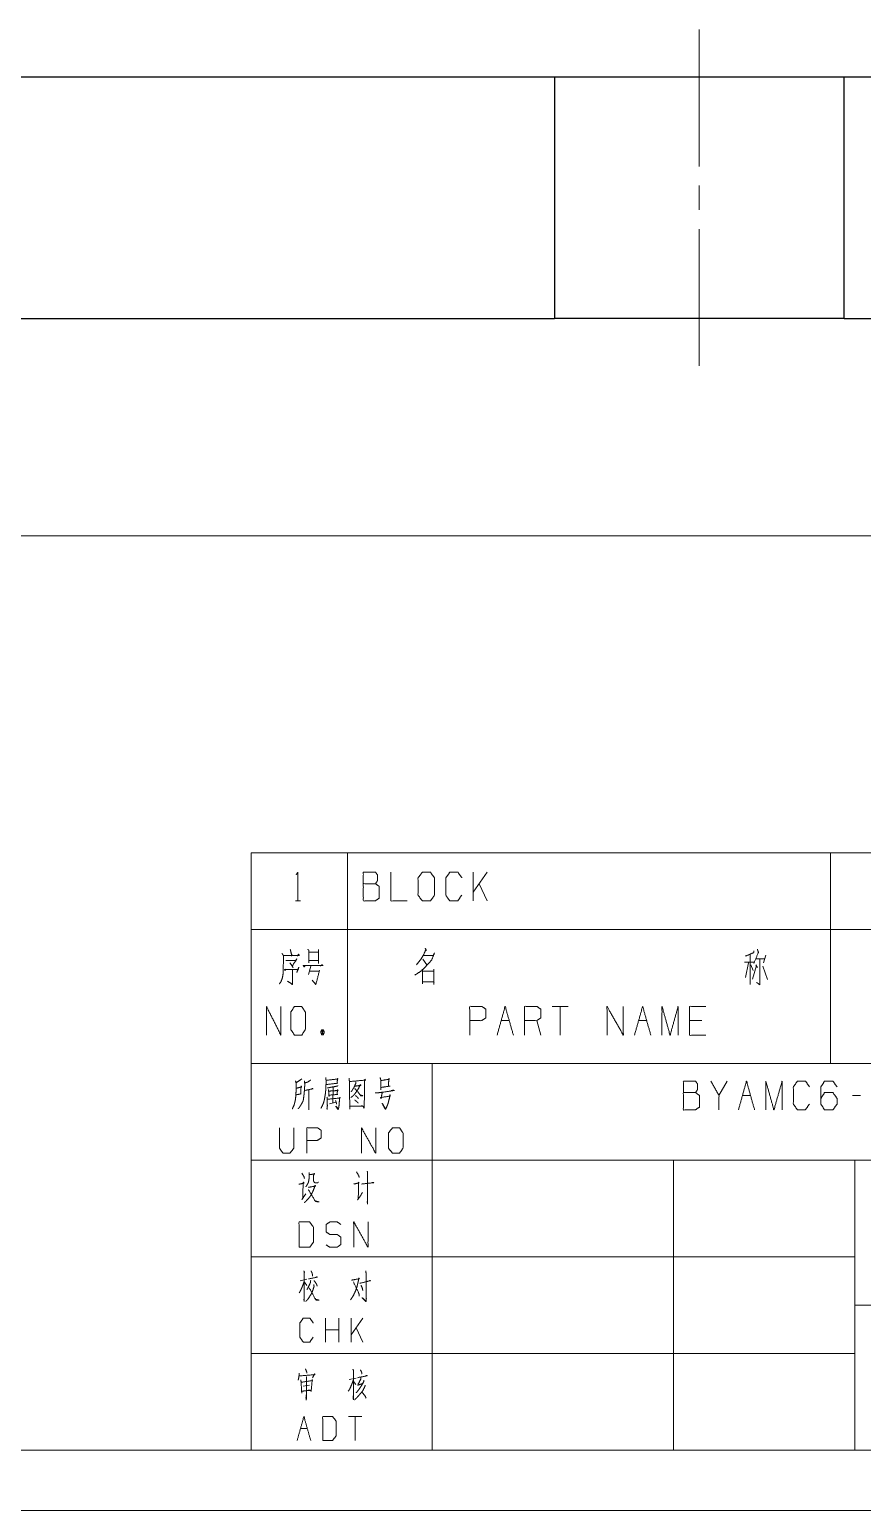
# Model space of a CAD drawing. Header units: millimetres. Extents: x 0 to 420, y 0 to 297.
# Drawn here: x 216.7 to 285.6, y 0 to 122.6 of the extents above; entities that cross this region are included whole.
import ezdxf

# ---------------------------------------------------------------- set-up
doc = ezdxf.new("R2010")
doc.units = ezdxf.units.MM
doc.layers.add('101', color=7, linetype='Continuous', true_color=0xffffff)

msp = doc.modelspace()

# ---------------------------------------------------------------- linework, layer by layer
at = {"layer": '101', "color": 163, "linetype": 'Continuous', "lineweight": 25}
for p, q in [((260.13, 118.71), (159.14, 118.71)), ((260.13, 118.71), (260.13, 98.71)), ((322.63, 118.71), (284.13, 118.71)), ((284.13, 98.71), (284.13, 118.71)), ((159.14, 98.71), (260.13, 98.71)), ((284.13, 98.71), (322.63, 98.71))]:
    msp.add_line(p, q, dxfattribs=at)
at = {"layer": '101', "color": 151, "linetype": 'Continuous', "lineweight": 18}
msp.add_line((272.13, 109.72), (272.13, 107.71), dxfattribs=at)
at = {"layer": '101', "color": 22, "linetype": 'Continuous', "lineweight": 18}
msp.add_line((110.88, 80.7), (308.38, 80.7), dxfattribs=at)
at = {"layer": '101', "color": 72, "linetype": 'Continuous', "lineweight": 18}
for p, q in [((235, 54.46), (235, 48.11)), ((235, 54.46), (243, 54.46)), ((243, 54.46), (243, 48.11)), ((243, 54.46), (283, 54.46)), ((283, 54.46), (283, 48.11)), ((283, 54.46), (313, 54.46)), ((253.41, 50.48), (253.41, 52.85)), ((254.57, 52.85), (253.41, 51.2)), ((254.57, 50.48), (253.9, 51.9)), ((238.67, 50.48), (239.09, 50.48)), ((235, 48.11), (243, 48.11)), ((235, 48.11), (235, 37)), ((243, 48.11), (243, 37)), ((243, 48.11), (283, 48.11)), ((283, 48.11), (313, 48.11)), ((283, 48.11), (283, 37)), ((239.76, 46.22), (240.58, 46.22)), ((239.76, 45.53), (240.58, 45.53)), ((240.59, 46.45), (240.59, 45.3)), ((249.23, 45.65), (249.55, 45.17)), ((275.88, 45.4), (276.64, 45.4)), ((276.35, 46.08), (276.35, 43.55)), ((276.78, 45.68), (277.56, 45.68)), ((277.63, 45.98), (277.45, 45.35)), ((239.95, 45.08), (239.76, 44.38)), ((239.81, 44.65), (240.59, 44.65)), ((276.21, 45.35), (275.95, 44.13)), ((276.39, 45.17), (276.6, 44.7)), ((276.87, 45.12), (276.55, 44)), ((276.8, 45.17), (276.94, 44.95)), ((277.38, 45.08), (277.79, 43.98)), ((261.28, 41.74), (259.94, 41.74)), ((260.61, 41.74), (260.61, 39.36)), ((255.72, 40.56), (256.39, 40.56)), ((259, 39.36), (258.67, 40.56)), ((267.1, 40.56), (267.77, 40.56)), ((272.33, 40.56), (271.32, 40.56)), ((240.85, 39.81), (240.99, 39.39)), ((235, 37), (243, 37)), ((243, 37), (283, 37)), ((283, 37), (313, 37)), ((241.79, 35.05), (241.78, 33.74)), ((274.43, 35.55), (273.76, 34.37)), ((275.7, 34.37), (276.37, 34.37)), ((285.48, 34.37), (284.81, 34.37)), ((241.5, 33.66), (242.04, 33.81)), ((239.62, 19.15), (239.06, 19.01)), ((239.43, 18.9), (239.63, 18.63)), ((241.17, 13.94), (241.17, 15.91)), ((242.28, 14.94), (241.17, 14.94)), ((242.28, 13.94), (242.28, 15.91)), ((243.29, 13.94), (243.29, 15.91)), ((244.25, 15.91), (243.29, 14.54)), ((244.25, 13.94), (243.7, 15.12)), ((239.32, 10.28), (239.85, 10.36)), ((243.7, 10.96), (243.12, 10.84)), ((243.49, 10.67), (243.68, 10.43)), ((244.18, 7.77), (243.07, 7.77)), ((243.62, 7.77), (243.62, 5.8)), ((239.1, 6.79), (239.66, 6.79))]:
    msp.add_line(p, q, dxfattribs=at)
at = {"layer": '101', "color": 133, "linetype": 'Continuous', "lineweight": 18}
for p, q in [((235, 37), (415, 37)), ((235, 37), (235, 5)), ((250, 37), (250, 5)), ((235, 29), (415, 29)), ((270, 29), (270, 5)), ((285, 29), (285, 5)), ((235, 21), (285, 21)), ((285, 17), (394, 17)), ((235, 13), (285, 13)), ((25, 5), (415, 5)), ((235, 5), (415, 5)), ((0, 0), (420, 0))]:
    msp.add_line(p, q, dxfattribs=at)
at = {"layer": '101', "color": 151, "linetype": 'Continuous', "lineweight": 18}
for points, knots in [([(272.13, 122.64), (272.13, 121.05), (272.13, 111.3)], [0, 0, 0.140063, 1, 1]), ([(272.13, 106.12), (272.13, 97.96), (272.13, 94.79)], [0, 0, 0.719874, 1, 1])]:
    msp.add_open_spline(points, degree=1, knots=knots, dxfattribs=at)
at = {"layer": '101', "color": 163, "linetype": 'Continuous', "lineweight": 25}
for points, knots in [([(284.13, 118.71), (283.73, 118.71), (282.53, 118.71), (280.62, 118.71), (278.13, 118.71), (275.24, 118.71), (273.7, 118.71), (270.57, 118.71), (267.54, 118.71), (264.83, 118.71), (263.65, 118.71), (261.74, 118.71), (261.05, 118.71), (260.24, 118.71), (260.13, 118.71)], [0, 0, 0.017038, 0.066987, 0.146447, 0.25, 0.370591, 0.434737, 0.565263, 0.691342, 0.804381, 0.853553, 0.933013, 0.96194, 0.995723, 1, 1]), ([(284.13, 98.71), (284.03, 98.71), (283.22, 98.71), (281.66, 98.71), (279.44, 98.71), (276.73, 98.71), (273.7, 98.71), (270.57, 98.71), (267.54, 98.71), (264.83, 98.71), (262.61, 98.71), (261.05, 98.71), (260.24, 98.71), (260.13, 98.71)], [0, 0, 0.004278, 0.038061, 0.103324, 0.195619, 0.308658, 0.434737, 0.565263, 0.691342, 0.804381, 0.896676, 0.96194, 0.995723, 1, 1])]:
    msp.add_open_spline(points, degree=1, knots=knots, dxfattribs=at)
at = {"layer": '101', "color": 72, "linetype": 'Continuous', "lineweight": 18}
for points, knots in [([(238.74, 52.65), (238.88, 52.85), (238.88, 50.48)], [0, 0, 0.093491, 1, 1]), ([(244.3, 51.9), (244.3, 52.85), (245.31, 52.85), (245.47, 52.63), (245.47, 52.15), (245.31, 51.9), (244.3, 51.9), (244.3, 50.48), (245.29, 50.48), (245.62, 50.7), (245.62, 51.68), (245.31, 51.9)], [0, 0, 0.115917, 0.238846, 0.272468, 0.330427, 0.366584, 0.489512, 0.663388, 0.78416, 0.833484, 0.952452, 1, 1]), ([(246.58, 52.85), (246.58, 50.48), (247.92, 50.48)], [0, 0, 0.638733, 1, 1]), ([(249.19, 50.48), (249.86, 50.48), (250.2, 50.95), (250.2, 52.38), (249.86, 52.85), (249.19, 52.85), (248.83, 52.38), (248.83, 50.95), (249.19, 50.48)], [0, 0, 0.102684, 0.191619, 0.409477, 0.498411, 0.601095, 0.691619, 0.909477, 1, 1]), ([(252.45, 50.95), (252.12, 50.48), (251.46, 50.48), (251.13, 50.95), (251.13, 52.38), (251.46, 52.85), (252.14, 52.85), (252.47, 52.38)], [0, 0, 0.11457, 0.243368, 0.357935, 0.638584, 0.753151, 0.88543, 1, 1]), ([(237.56, 46.13), (237.69, 45.95), (237.66, 44.45), (237.59, 44.08), (237.48, 43.78), (237.34, 43.6)], [0, 0, 0.081566, 0.649824, 0.793832, 0.914832, 1, 1]), ([(237.7, 45.95), (239.01, 45.95), (238.93, 46.08), (238.85, 45.9)], [0, 0, 0.79327, 0.883171, 1, 1]), ([(237.89, 45.55), (238.71, 45.55), (238.8, 45.68), (238.41, 45.08), (238.5, 44.95), (238.22, 45.35)], [0, 0, 0.349352, 0.41636, 0.723317, 0.790325, 1, 1]), ([(238.25, 46.45), (238.36, 46), (238.39, 46.08), (238.35, 45.9)], [0, 0, 0.638265, 0.750293, 1, 1]), ([(239.7, 46.47), (239.78, 46.38), (239.78, 45.35)], [0, 0, 0.110318, 1, 1]), ([(249.32, 45.95), (250.08, 45.95), (250.2, 46.18), (249.97, 45.6), (249.55, 45.12), (249.14, 44.7), (248.56, 44.33)], [0, 0, 0.213824, 0.286066, 0.460275, 0.639447, 0.80491, 1, 1]), ([(249.43, 46.55), (249.53, 46.38), (249.48, 46.45), (249.28, 45.98), (249.05, 45.62), (248.7, 45.17)], [0, 0, 0.113643, 0.164652, 0.449685, 0.682203, 1, 1]), ([(276.64, 46.35), (276.64, 46.2), (275.95, 45.9)], [0, 0, 0.166335, 1, 1]), ([(276.94, 46.47), (277.03, 46.22), (276.64, 45.28)], [0, 0, 0.205285, 1, 1]), ([(277.15, 45.68), (277.15, 43.53), (276.87, 43.73)], [0, 0, 0.861245, 1, 1]), ([(237.91, 44.83), (237.81, 44.7), (237.77, 44.8), (238.91, 44.8), (238.96, 45), (238.79, 44.55)], [0, 0, 0.074524, 0.127161, 0.67261, 0.770465, 1, 1]), ([(238.44, 44.83), (238.44, 43.55), (238.03, 43.83)], [0, 0, 0.721581, 1, 1]), ([(239.46, 45.08), (239.41, 45), (239.32, 45.12), (240.97, 45.12), (240.87, 45.2), (240.76, 45.08)], [0, 0, 0.040633, 0.112439, 0.86841, 0.923643, 1, 1]), ([(240.67, 44.73), (240.37, 43.55), (240.07, 43.9)], [0, 0, 0.725031, 1, 1]), ([(249.16, 44.8), (249.21, 44.73), (249.21, 43.6), (249.21, 43.78), (250.15, 43.78), (250.15, 43.55), (250.15, 44.83), (250.15, 44.65), (249.25, 44.65)], [0, 0, 0.018725, 0.248079, 0.283757, 0.474741, 0.520613, 0.780549, 0.816226, 1, 1]), ([(236.28, 39.36), (236.28, 41.74), (237.47, 39.36), (237.47, 41.74)], [0, 0, 0.320621, 0.679379, 1, 1]), ([(238.6, 39.36), (239.2, 39.36), (239.5, 39.84), (239.5, 41.26), (239.2, 41.74), (238.6, 41.74), (238.29, 41.26), (238.29, 39.84), (238.6, 39.36)], [0, 0, 0.094594, 0.183574, 0.409674, 0.498654, 0.593248, 0.683574, 0.909674, 1, 1]), ([(253.11, 39.36), (253.11, 41.74), (254.11, 41.74), (254.45, 41.51), (254.45, 40.79), (254.1, 40.56), (253.11, 40.56)], [0, 0, 0.401146, 0.571314, 0.639588, 0.762043, 0.832817, 1, 1]), ([(257.66, 39.36), (257.66, 41.74), (258.67, 41.74), (259, 41.51), (259, 40.79), (258.67, 40.56), (257.66, 40.56)], [0, 0, 0.400952, 0.571034, 0.639278, 0.761674, 0.829918, 1, 1]), ([(264.49, 39.36), (264.49, 41.74), (265.83, 39.36), (265.83, 41.74)], [0, 0, 0.317574, 0.682426, 1, 1]), ([(269.04, 39.36), (269.04, 41.74), (269.71, 39.36), (270.38, 41.74), (270.38, 39.36)], [0, 0, 0.245192, 0.5, 0.754808, 1, 1]), ([(272.66, 39.36), (271.32, 39.36), (271.32, 41.74), (272.66, 41.74)], [0, 0, 0.26539, 0.73461, 1, 1]), ([(240.85, 39.39), (240.99, 39.39), (241.07, 39.61), (240.99, 39.81), (240.85, 39.81), (240.77, 39.61), (240.85, 39.39), (240.99, 39.81)], [0, 0, 0.086283, 0.23189, 0.363169, 0.449452, 0.580731, 0.726338, 1, 1]), ([(239.2, 35.73), (239.14, 35.69), (238.72, 35.4), (238.69, 35.58), (238.73, 35.4), (238.73, 34.83), (238.72, 34.47), (238.7, 34.23), (238.67, 33.99), (238.62, 33.77), (238.56, 33.55), (238.48, 33.39), (238.42, 33.26)], [0, 0, 0.024363, 0.186803, 0.243942, 0.302154, 0.485023, 0.597668, 0.675195, 0.753199, 0.825098, 0.898191, 0.953346, 1, 1]), ([(239.94, 35.64), (239.69, 35.47), (239.45, 35.4), (239.42, 35.58), (239.45, 35.31), (239.44, 35.05), (239.42, 34.76), (239.4, 34.52), (239.37, 34.3), (239.34, 34.05), (239.3, 33.88), (239.22, 33.74), (239.14, 33.59), (239.06, 33.46), (238.98, 33.35), (238.9, 33.26)], [0, 0, 0.096323, 0.172941, 0.229419, 0.31342, 0.396988, 0.487497, 0.564126, 0.634338, 0.711439, 0.768976, 0.817389, 0.871907, 0.92032, 0.962889, 1, 1]), ([(241.2, 35.84), (241.21, 35.64), (241.21, 35.29), (241.2, 34.96), (241.18, 34.74), (241.15, 34.45), (241.11, 34.21), (241.06, 33.94), (241, 33.74), (240.92, 33.55), (240.79, 33.3)], [0, 0, 0.076501, 0.212087, 0.339339, 0.424292, 0.535104, 0.630036, 0.733301, 0.813244, 0.895184, 1, 1]), ([(241.25, 35.62), (242.21, 35.73), (242.17, 35.78), (242.12, 35.38), (242.2, 35.38), (241.23, 35.27)], [0, 0, 0.39108, 0.416924, 0.577585, 0.60892, 1, 1]), ([(243.12, 35.8), (243.15, 35.51), (243.18, 33.24), (243.17, 33.48), (244.27, 33.48), (244.2, 33.5), (244.04, 33.48)], [0, 0, 0.069512, 0.617083, 0.675676, 0.942511, 0.962039, 1, 1]), ([(243.17, 35.51), (244.48, 35.64), (244.43, 35.71), (244.4, 35.51), (244.38, 33.52), (244.37, 33.3), (244.26, 33.48)], [0, 0, 0.32813, 0.348326, 0.398409, 0.893176, 0.948286, 1, 1]), ([(245.69, 35.86), (245.76, 35.6), (245.76, 34.83), (245.76, 35.03), (246.51, 35.14), (246.38, 35.14), (246.41, 35.69), (246.43, 35.78), (246.46, 35.71), (246.35, 35.69), (245.76, 35.6)], [0, 0, 0.076615, 0.294118, 0.350048, 0.563217, 0.598361, 0.753969, 0.779212, 0.799823, 0.831203, 1, 1]), ([(238.76, 34.41), (238.8, 34.43), (239.15, 34.5), (239.11, 34.47), (239.15, 35.16), (239.19, 35.07), (238.75, 34.96)], [0, 0, 0.022681, 0.239273, 0.269981, 0.676983, 0.732557, 1, 1]), ([(239.44, 34.78), (240.14, 34.92), (240.09, 34.94), (240.01, 34.89)], [0, 0, 0.834819, 0.895271, 1, 1]), ([(239.79, 34.83), (239.79, 33.19), (239.78, 33.3), (239.79, 33.48)], [0, 0, 0.849785, 0.907773, 1, 1]), ([(242.2, 35.18), (242.15, 35.14), (241.76, 35.07), (241.54, 35.03), (241.34, 34.98)], [0, 0, 0.07226, 0.516589, 0.766867, 1, 1]), ([(241.42, 34.87), (241.43, 34.72), (241.46, 34.27), (241.45, 34.39), (242.18, 34.45), (242.12, 34.45), (242.17, 34.85), (242.2, 34.78), (241.43, 34.72)], [0, 0, 0.056492, 0.217482, 0.258029, 0.525926, 0.548635, 0.694164, 0.720796, 1, 1]), ([(243.6, 35.16), (243.66, 35.14), (244.1, 35.2), (244.06, 35.27), (243.85, 34.85), (243.7, 34.63), (243.56, 34.45), (243.42, 34.3), (243.26, 34.19)], [0, 0, 0.033928, 0.260451, 0.302015, 0.540804, 0.679359, 0.795007, 0.902031, 1, 1]), ([(243.68, 35.49), (243.68, 35.38), (243.54, 35.05), (243.37, 34.78), (243.29, 34.67)], [0, 0, 0.119857, 0.510439, 0.853216, 1, 1]), ([(243.57, 34.92), (243.62, 34.92), (244.1, 34.34), (244.27, 34.34), (244.1, 34.39), (244.02, 34.43)], [0, 0, 0.037884, 0.645156, 0.784053, 0.927468, 1, 1]), ([(243.65, 34.36), (243.82, 34.21), (243.9, 34.1)], [0, 0, 0.630834, 1, 1]), ([(245.27, 34.58), (245.48, 34.58), (245.88, 34.63), (246.88, 34.78), (246.77, 34.8), (246.61, 34.76)], [0, 0, 0.107045, 0.322389, 0.855631, 0.914429, 1, 1]), ([(245.87, 34.63), (245.76, 34.1), (245.72, 34.19), (246.55, 34.32), (246.51, 34.41), (246.51, 34.32), (246.41, 33.94), (246.35, 33.7), (246.27, 33.5), (246.21, 33.35), (246.16, 33.24), (246.13, 33.22), (245.85, 33.72), (246.15, 33.26)], [0, 0, 0.136367, 0.159976, 0.371153, 0.396349, 0.418608, 0.516111, 0.579315, 0.633124, 0.675136, 0.705359, 0.714999, 0.861275, 1, 1]), ([(270.81, 34.6), (270.81, 35.55), (271.82, 35.55), (271.98, 35.32), (271.98, 34.85), (271.82, 34.6), (270.81, 34.6), (270.81, 33.17), (271.8, 33.17), (272.14, 33.4), (272.14, 34.37), (271.82, 34.6)], [0, 0, 0.115917, 0.238845, 0.272468, 0.330427, 0.366583, 0.489512, 0.663388, 0.78416, 0.833484, 0.952452, 1, 1]), ([(273.76, 33.17), (273.76, 34.37), (273.09, 35.55)], [0, 0, 0.469959, 1, 1]), ([(277.64, 33.17), (277.64, 35.55), (278.31, 33.17), (278.99, 35.55), (278.99, 33.17)], [0, 0, 0.245192, 0.5, 0.754808, 1, 1]), ([(281.25, 33.65), (280.91, 33.17), (280.26, 33.17), (279.92, 33.65), (279.92, 35.07), (280.26, 35.55), (280.93, 35.55), (281.26, 35.07)], [0, 0, 0.114567, 0.243366, 0.357935, 0.638584, 0.753154, 0.885433, 1, 1]), ([(282.2, 34.12), (282.51, 34.6), (283.2, 34.6), (283.54, 34.12), (283.54, 33.65), (283.2, 33.17), (282.51, 33.17), (282.2, 33.65), (282.2, 35.07), (282.51, 35.55), (283.2, 35.55), (283.54, 35.07)], [0, 0, 0.076963, 0.16976, 0.248073, 0.312018, 0.390332, 0.483129, 0.560092, 0.751927, 0.828889, 0.921687, 1, 1]), ([(241.29, 34.23), (241.31, 34.03), (241.32, 33.52), (241.31, 33.19), (241.29, 33.28), (241.32, 33.5)], [0, 0, 0.147471, 0.523365, 0.768668, 0.835023, 1, 1]), ([(241.32, 34.05), (242.39, 34.16), (242.35, 34.23), (242.34, 34.12), (242.29, 33.61), (242.28, 33.41), (242.21, 33.19), (242.01, 33.48), (242.23, 33.26)], [0, 0, 0.374083, 0.399749, 0.43883, 0.61759, 0.687459, 0.767887, 0.891105, 1, 1]), ([(242, 33.94), (242.06, 33.77), (242.09, 33.63)], [0, 0, 0.579215, 1, 1]), ([(243.59, 33.99), (243.79, 33.83), (243.88, 33.72)], [0, 0, 0.637944, 1, 1]), ([(237.36, 31.68), (237.36, 30), (237.64, 29.58), (238.23, 29.58), (238.54, 30), (238.54, 31.68)], [0, 0, 0.33715, 0.438599, 0.557782, 0.66285, 1, 1]), ([(239.62, 29.58), (239.62, 31.68), (240.51, 31.68), (240.81, 31.48), (240.81, 30.84), (240.49, 30.64), (239.62, 30.64)], [0, 0, 0.401145, 0.571312, 0.639588, 0.762043, 0.832818, 1, 1]), ([(244.15, 29.58), (244.15, 31.68), (245.33, 29.58), (245.33, 31.68)], [0, 0, 0.317575, 0.682425, 1, 1]), ([(246.71, 29.58), (247.3, 29.58), (247.59, 30), (247.59, 31.26), (247.3, 31.68), (246.71, 31.68), (246.39, 31.26), (246.39, 30), (246.71, 29.58)], [0, 0, 0.102684, 0.19162, 0.409478, 0.498414, 0.601098, 0.69162, 0.909478, 1, 1]), ([(238.96, 27.01), (239.39, 27.1), (239.32, 27.19), (239.31, 27.01), (239.29, 25.84), (239.21, 25.75), (239.54, 26.22)], [0, 0, 0.167422, 0.209474, 0.278414, 0.733408, 0.779231, 1, 1]), ([(239.2, 27.94), (239.39, 27.63), (239.42, 27.5)], [0, 0, 0.726452, 1, 1]), ([(239.81, 27.98), (239.82, 27.78), (239.82, 27.56), (239.79, 27.37), (239.75, 27.17), (239.68, 27.03), (239.62, 26.92), (239.54, 26.81)], [0, 0, 0.161539, 0.340478, 0.503498, 0.668955, 0.787647, 0.890428, 1, 1]), ([(239.84, 27.81), (240.26, 27.85), (240.23, 27.92), (240.18, 27.74), (240.18, 27.59), (240.18, 27.3), (240.2, 27.23), (240.23, 27.17), (240.29, 27.14), (240.37, 27.12), (240.48, 27.12), (240.54, 27.14), (240.59, 27.19)], [0, 0, 0.256861, 0.301243, 0.412007, 0.505689, 0.679669, 0.720918, 0.765306, 0.805452, 0.854617, 0.920845, 0.960991, 1, 1]), ([(243.51, 27.03), (243.94, 27.12), (243.91, 27.17), (243.88, 25.8), (243.82, 25.71), (244.24, 26.33)], [0, 0, 0.163595, 0.183435, 0.685805, 0.725489, 1, 1]), ([(243.74, 28.03), (243.93, 27.7), (243.96, 27.56)], [0, 0, 0.736529, 1, 1]), ([(244.15, 27.03), (245.16, 27.14), (245.1, 27.17), (244.97, 27.12)], [0, 0, 0.837047, 0.891364, 1, 1]), ([(244.63, 28.09), (244.65, 27.94), (244.65, 25.36), (244.63, 25.53), (244.65, 25.75)], [0, 0, 0.049515, 0.872926, 0.929447, 1, 1]), ([(239.75, 26.75), (240.35, 26.86), (240.31, 26.92), (240.17, 26.53), (240.09, 26.35), (240.01, 26.2), (239.89, 26), (239.75, 25.82), (239.6, 25.67), (239.5, 25.55), (239.4, 25.49)], [0, 0, 0.254941, 0.288363, 0.462053, 0.541623, 0.612966, 0.709673, 0.80267, 0.888733, 0.952733, 1, 1]), ([(239.73, 26.55), (239.76, 26.55), (240.34, 25.58), (240.63, 25.55), (240.34, 25.62), (240.26, 25.71)], [0, 0, 0.016597, 0.617583, 0.775731, 0.937327, 1, 1]), ([(238.98, 21.79), (239.85, 21.79), (240.17, 22.21), (240.17, 23.47), (239.85, 23.89), (238.98, 23.89), (238.98, 21.79)], [0, 0, 0.142136, 0.227161, 0.43179, 0.516816, 0.658952, 1, 1]), ([(241.23, 21.99), (241.52, 21.79), (242.13, 21.79), (242.43, 22.01), (242.43, 22.63), (242.13, 22.85), (241.54, 22.85), (241.23, 23.05), (241.23, 23.69), (241.54, 23.89), (242.13, 23.89), (242.43, 23.69)], [0, 0, 0.068036, 0.184055, 0.254519, 0.372335, 0.4428, 0.555844, 0.62637, 0.748394, 0.81892, 0.931964, 1, 1]), ([(243.51, 21.79), (243.51, 23.89), (244.69, 21.79), (244.69, 23.89)], [0, 0, 0.317575, 0.682425, 1, 1]), ([(239.37, 19.83), (239.44, 19.71), (239.41, 19.75), (239.41, 17.31), (239.38, 17.45), (239.41, 17.66)], [0, 0, 0.048142, 0.065074, 0.880813, 0.930182, 1, 1]), ([(239.97, 19.83), (240.06, 19.65), (240.09, 19.52), (240.09, 19.4)], [0, 0, 0.449924, 0.728677, 1, 1]), ([(244.5, 19.85), (244.53, 19.63), (244.53, 18.05), (244.55, 17.54), (244.53, 17.33), (244.52, 17.29), (244.2, 17.62), (244.52, 17.33)], [0, 0, 0.066217, 0.519982, 0.669307, 0.729162, 0.741827, 0.875056, 1, 1]), ([(239.41, 19.01), (239.32, 18.72), (239.22, 18.47), (239.12, 18.24), (239, 18.03)], [0, 0, 0.285939, 0.539663, 0.775435, 1, 1]), ([(240.2, 18.72), (240.22, 18.55), (240.13, 18.26), (240.04, 18.03), (239.94, 17.85), (239.76, 17.56), (239.66, 17.43), (239.53, 17.31)], [0, 0, 0.103476, 0.291956, 0.443856, 0.576191, 0.787107, 0.887318, 1, 1]), ([(239.94, 19.03), (239.92, 18.86), (239.78, 18.57), (239.68, 18.36), (239.62, 18.28)], [0, 0, 0.201933, 0.596284, 0.876828, 1, 1]), ([(239.75, 19.17), (240.49, 19.32), (240.44, 19.34), (240.36, 19.29)], [0, 0, 0.838754, 0.907252, 1, 1]), ([(239.81, 18.43), (239.85, 18.38), (240.36, 17.43), (240.64, 17.41), (240.38, 17.47), (240.3, 17.56)], [0, 0, 0.033497, 0.633662, 0.788434, 0.938664, 1, 1]), ([(240.22, 19.03), (240.39, 18.8), (240.44, 18.69), (240.49, 18.57)], [0, 0, 0.535199, 0.744449, 1, 1]), ([(243.33, 19.07), (243.98, 19.19), (243.93, 19.25), (243.89, 19.01), (243.83, 18.76), (243.77, 18.49), (243.65, 18.16), (243.52, 17.89), (243.51, 17.85), (243.39, 17.66), (243.25, 17.45)], [0, 0, 0.244428, 0.272774, 0.366789, 0.461906, 0.564547, 0.695473, 0.807142, 0.823507, 0.905515, 1, 1]), ([(243.48, 18.92), (243.87, 18.12), (243.95, 17.89), (243.96, 17.74)], [0, 0, 0.70022, 0.886543, 1, 1]), ([(244.01, 18.84), (244.05, 18.82), (244.9, 19.03), (244.84, 19.05), (244.78, 19.01)], [0, 0, 0.045965, 0.873307, 0.932104, 1, 1]), ([(244.11, 18.65), (244.24, 18.34), (244.25, 18.2)], [0, 0, 0.698424, 1, 1]), ([(240.14, 14.34), (239.87, 13.94), (239.32, 13.94), (239.05, 14.34), (239.05, 15.52), (239.32, 15.91), (239.88, 15.91), (240.16, 15.52)], [0, 0, 0.114569, 0.243366, 0.357935, 0.638584, 0.753153, 0.885431, 1, 1]), ([(238.98, 11.36), (238.98, 11.17), (238.93, 10.88), (238.9, 10.78)], [0, 0, 0.316024, 0.817546, 1, 1]), ([(238.98, 11.13), (240.3, 11.25), (240.27, 11.32), (240.1, 10.99)], [0, 0, 0.748923, 0.787787, 1, 1]), ([(239.51, 11.71), (239.6, 11.5), (239.63, 11.36)], [0, 0, 0.60334, 1, 1]), ([(239.57, 11.07), (239.6, 11.03), (239.58, 9.14), (239.55, 9.33), (239.58, 9.56)], [0, 0, 0.021551, 0.822258, 0.902418, 1, 1]), ([(243.43, 11.69), (243.49, 11.59), (243.48, 11.61), (243.48, 9.16), (243.46, 9.35), (243.48, 9.56)], [0, 0, 0.039885, 0.048389, 0.86771, 0.930393, 1, 1]), ([(243.81, 10.99), (244.63, 11.15), (244.57, 11.17), (244.46, 11.11)], [0, 0, 0.811187, 0.871426, 1, 1]), ([(244.06, 11.65), (244.16, 11.44), (244.18, 11.36), (244.16, 11.3)], [0, 0, 0.609647, 0.831592, 1, 1]), ([(239.12, 10.8), (239.15, 10.61), (239.2, 9.7), (239.19, 9.87), (239.92, 9.95), (239.83, 9.97), (239.67, 9.93)], [0, 0, 0.083431, 0.487204, 0.560752, 0.886551, 0.926463, 1, 1]), ([(239.92, 9.95), (239.98, 9.85), (240.07, 10.84), (240.1, 10.76), (239.17, 10.61)], [0, 0, 0.055629, 0.522276, 0.563362, 1, 1]), ([(243.49, 10.82), (243.36, 10.49), (243.26, 10.24), (243.17, 10.05), (243.05, 9.87)], [0, 0, 0.339096, 0.594725, 0.790666, 1, 1]), ([(244.46, 10.36), (244.41, 10.22), (244.24, 9.89), (244.06, 9.68), (243.87, 9.45), (243.71, 9.29), (243.58, 9.16)], [0, 0, 0.100504, 0.349351, 0.529547, 0.726521, 0.879827, 1, 1]), ([(244.35, 10.78), (244.34, 10.67), (244.16, 10.36), (244.15, 10.34), (244.02, 10.14), (243.87, 9.93), (243.71, 9.74)], [0, 0, 0.084867, 0.374487, 0.395069, 0.594277, 0.800098, 1, 1]), ([(244.11, 11.01), (244.09, 10.88), (243.84, 10.38), (243.81, 10.36), (244.27, 10.51)], [0, 0, 0.104845, 0.570656, 0.600711, 1, 1]), ([(244.18, 9.81), (244.47, 9.45), (244.53, 9.29), (244.44, 9.49)], [0, 0, 0.533337, 0.737998, 1, 1]), ([(238.82, 5.8), (239.38, 7.77), (239.94, 5.8)], [0, 0, 0.500001, 1, 1]), ([(240.94, 5.8), (241.76, 5.8), (242.06, 6.19), (242.06, 7.37), (241.76, 7.77), (240.94, 7.77), (240.94, 5.8)], [0, 0, 0.142137, 0.227162, 0.431791, 0.516816, 0.658952, 1, 1])]:
    msp.add_open_spline(points, degree=1, knots=knots, dxfattribs=at)
for points in [[(255.38, 39.36), (256.05, 41.74), (256.73, 39.36)], [(266.76, 39.36), (267.44, 41.74), (268.11, 39.36)], [(275.37, 33.17), (276.04, 35.55), (276.71, 33.17)]]:
    msp.add_open_spline(points, degree=1, dxfattribs=at)

doc.saveas('drawing.dxf')
